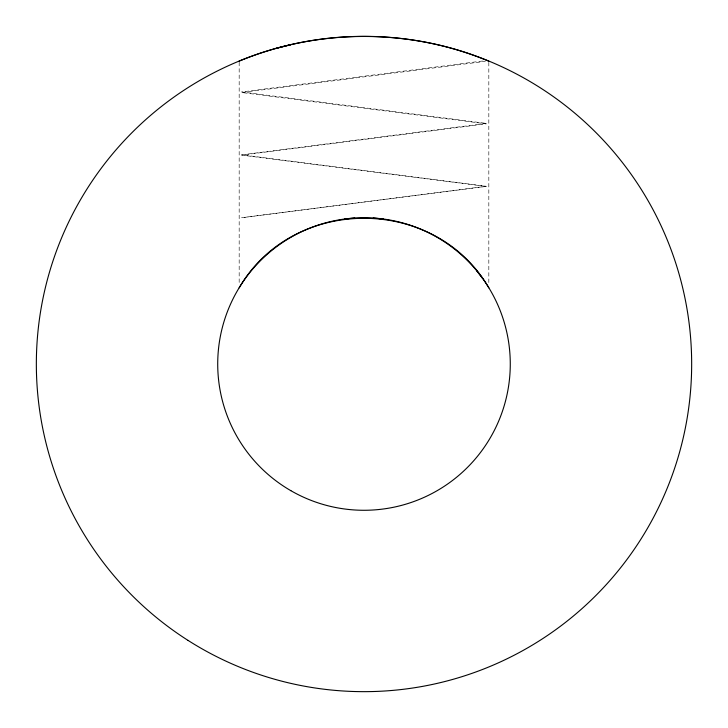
<?xml version="1.0" encoding="UTF-8"?>
<svg xmlns="http://www.w3.org/2000/svg" width="728" height="728" viewBox="0 0 728 728"><rect width="100%" height="100%" fill="white"/><g stroke="black" fill="none" stroke-linecap="round" stroke-linejoin="round"><path stroke-width="0.55" stroke-dasharray="3.64 2.73" d="M482.482 61.006L241.678 91.956L486.322 123.396L241.678 154.837L486.322 186.277L241.678 217.727L486.322 186.423L241.678 155.119L486.322 123.824L241.678 92.52L485.358 61.343M488.825 62.353L488.825 284.448M239.175 62.235L239.175 284.448"/><path stroke-width="1.09" d="M239.175 287.851C292.82 195.122 435.18 195.122 488.825 287.851M239.175 61.097C318.1 28.328 409.973 28.119 488.825 61.216M275.739 48.476L290.627 44.79M344.471 219.064L354.818 218.009M373.182 218.009L383.529 219.064M476.713 270.761L482.719 278.569M187.997 640.376A327.664 327.664 0 0 0 691.354 378.232A327.664 327.664 0 0 0 212.649 73.392A327.664 327.664 0 0 0 187.997 640.376M290.863 490.681A146.273 146.273 0 0 0 510.273 364A146.273 146.273 0 0 0 290.863 237.319A146.273 146.273 0 0 0 290.863 490.681"/></g></svg>
